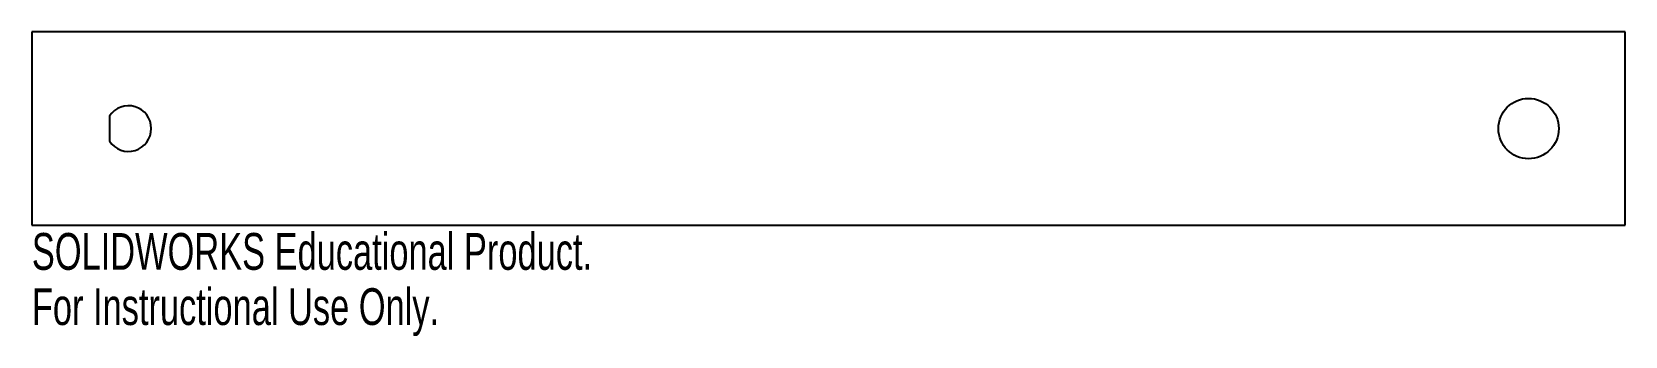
# Model space of a CAD drawing. Header units: millimetres. Extents: x 0 to 210, y -15 to 25.
import ezdxf

# ---------------------------------------------------------------- set-up
doc = ezdxf.new("R2010")
doc.units = ezdxf.units.MM
doc.styles.add('SLDTEXTSTYLE0', font='TXT', dxfattribs={"width": 0.7})

msp = doc.modelspace()

# ---------------------------------------------------------------- linework, layer by layer
at = {"color": 7, "linetype": 'Continuous', "lineweight": 25}
for p, q in [((209.55, 25.4), (0, 25.4)), ((0, 25.4), (0, 0)), ((209.55, 0), (209.55, 25.4)), ((10.2, 14.36), (10.2, 11.04)), ((0, 0), (209.55, 0))]:
    msp.add_line(p, q, dxfattribs=at)
msp.add_circle((196.85, 12.7), 3.97, dxfattribs=at)
msp.add_arc((12.7, 12.7), 3, 213.5573, 146.4427, dxfattribs=at)

# ---------------------------------------------------------------- texts
at = {"color": 7, "linetype": 'Continuous', "char_height": 4.8336, "attachment_point": 1, "style": 'SLDTEXTSTYLE0'}
for s, insert in [('SOLIDWORKS Educational Product.', (0, -1.02)), ('For Instructional Use Only.', (0, -8.27))]:
    msp.add_mtext(s, dxfattribs=dict(at, insert=insert))

doc.saveas('drawing.dxf')
